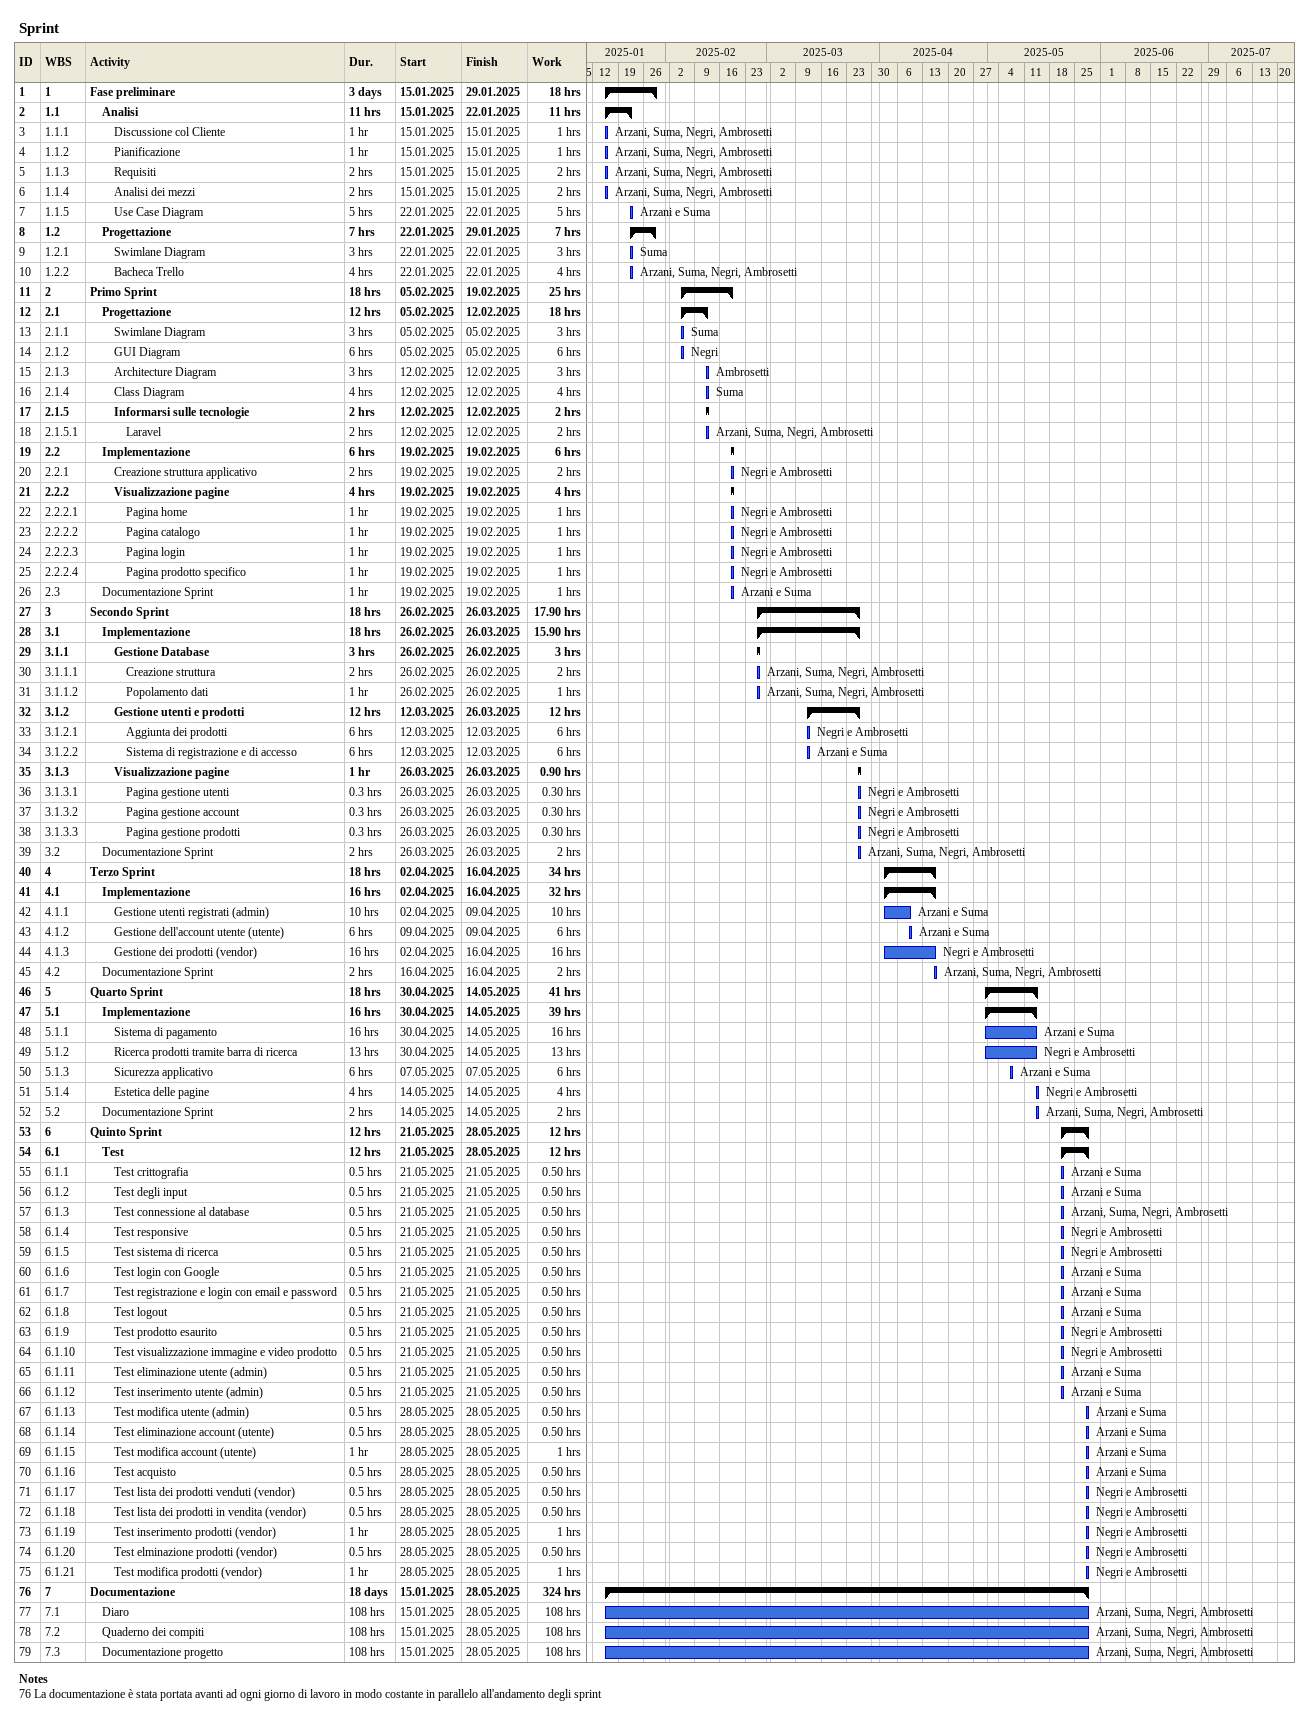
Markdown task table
Sprint

| ID | WBS | Task | Duration | Start | Finish | Resources | Work (h) |
|---|---|---|---|---|---|---|---|
| 1 | 1 | **Fase preliminare** | 3d | 2025-01-15 | 2025-01-29 |  | 18 |
| 2 | 1.1 | **Analisi** | 11h | 2025-01-15 | 2025-01-22 |  | 11 |
| 3 | 1.1.1 | Discussione col Cliente | 1h | 2025-01-15 | 2025-01-15 | Arzani, Suma, Negri, Ambrosetti | 1 |
| 4 | 1.1.2 | Pianificazione | 1h | 2025-01-15 | 2025-01-15 | Arzani, Suma, Negri, Ambrosetti | 1 |
| 5 | 1.1.3 | Requisiti | 2h | 2025-01-15 | 2025-01-15 | Arzani, Suma, Negri, Ambrosetti | 2 |
| 6 | 1.1.4 | Analisi dei mezzi | 2h | 2025-01-15 | 2025-01-15 | Arzani, Suma, Negri, Ambrosetti | 2 |
| 7 | 1.1.5 | Use Case Diagram | 5h | 2025-01-22 | 2025-01-22 | Arzani e Suma | 5 |
| 8 | 1.2 | **Progettazione** | 7h | 2025-01-22 | 2025-01-29 |  | 7 |
| 9 | 1.2.1 | Swimlane Diagram | 3h | 2025-01-22 | 2025-01-22 | Suma | 3 |
| 10 | 1.2.2 | Bacheca Trello | 4h | 2025-01-22 | 2025-01-22 | Arzani, Suma, Negri, Ambrosetti | 4 |
| 11 | 2 | **Primo Sprint** | 18h | 2025-02-05 | 2025-02-19 |  | 25 |
| 12 | 2.1 | **Progettazione** | 12h | 2025-02-05 | 2025-02-12 |  | 18 |
| 13 | 2.1.1 | Swimlane Diagram | 3h | 2025-02-05 | 2025-02-05 | Suma | 3 |
| 14 | 2.1.2 | GUI Diagram | 6h | 2025-02-05 | 2025-02-05 | Negri | 6 |
| 15 | 2.1.3 | Architecture Diagram | 3h | 2025-02-12 | 2025-02-12 | Ambrosetti | 3 |
| 16 | 2.1.4 | Class Diagram | 4h | 2025-02-12 | 2025-02-12 | Suma | 4 |
| 17 | 2.1.5 | **Informarsi sulle tecnologie** | 2h | 2025-02-12 | 2025-02-12 |  | 2 |
| 18 | 2.1.5.1 | Laravel | 2h | 2025-02-12 | 2025-02-12 | Arzani, Suma, Negri, Ambrosetti | 2 |
| 19 | 2.2 | **Implementazione** | 6h | 2025-02-19 | 2025-02-19 |  | 6 |
| 20 | 2.2.1 | Creazione struttura applicativo | 2h | 2025-02-19 | 2025-02-19 | Negri e Ambrosetti | 2 |
| 21 | 2.2.2 | **Visualizzazione pagine** | 4h | 2025-02-19 | 2025-02-19 |  | 4 |
| 22 | 2.2.2.1 | Pagina home | 1h | 2025-02-19 | 2025-02-19 | Negri e Ambrosetti | 1 |
| 23 | 2.2.2.2 | Pagina catalogo | 1h | 2025-02-19 | 2025-02-19 | Negri e Ambrosetti | 1 |
| 24 | 2.2.2.3 | Pagina login | 1h | 2025-02-19 | 2025-02-19 | Negri e Ambrosetti | 1 |
| 25 | 2.2.2.4 | Pagina prodotto specifico | 1h | 2025-02-19 | 2025-02-19 | Negri e Ambrosetti | 1 |
| 26 | 2.3 | Documentazione Sprint | 1h | 2025-02-19 | 2025-02-19 | Arzani e Suma | 1 |
| 27 | 3 | **Secondo Sprint** | 18h | 2025-02-26 | 2025-03-26 |  | 17.90 |
| 28 | 3.1 | **Implementazione** | 18h | 2025-02-26 | 2025-03-26 |  | 15.90 |
| 29 | 3.1.1 | **Gestione Database** | 3h | 2025-02-26 | 2025-02-26 |  | 3 |
| 30 | 3.1.1.1 | Creazione struttura | 2h | 2025-02-26 | 2025-02-26 | Arzani, Suma, Negri, Ambrosetti | 2 |
| 31 | 3.1.1.2 | Popolamento dati | 1h | 2025-02-26 | 2025-02-26 | Arzani, Suma, Negri, Ambrosetti | 1 |
| 32 | 3.1.2 | **Gestione utenti e prodotti** | 12h | 2025-03-12 | 2025-03-26 |  | 12 |
| 33 | 3.1.2.1 | Aggiunta dei prodotti | 6h | 2025-03-12 | 2025-03-12 | Negri e Ambrosetti | 6 |
| 34 | 3.1.2.2 | Sistema di registrazione e di accesso | 6h | 2025-03-12 | 2025-03-12 | Arzani e Suma | 6 |
| 35 | 3.1.3 | **Visualizzazione pagine** | 1h | 2025-03-26 | 2025-03-26 |  | 0.90 |
| 36 | 3.1.3.1 | Pagina gestione utenti | 0.3h | 2025-03-26 | 2025-03-26 | Negri e Ambrosetti | 0.30 |
| 37 | 3.1.3.2 | Pagina gestione account | 0.3h | 2025-03-26 | 2025-03-26 | Negri e Ambrosetti | 0.30 |
| 38 | 3.1.3.3 | Pagina gestione prodotti | 0.3h | 2025-03-26 | 2025-03-26 | Negri e Ambrosetti | 0.30 |
| 39 | 3.2 | Documentazione Sprint | 2h | 2025-03-26 | 2025-03-26 | Arzani, Suma, Negri, Ambrosetti | 2 |
| 40 | 4 | **Terzo Sprint** | 18h | 2025-04-02 | 2025-04-16 |  | 34 |
| 41 | 4.1 | **Implementazione** | 16h | 2025-04-02 | 2025-04-16 |  | 32 |
| 42 | 4.1.1 | Gestione utenti registrati (admin) | 10h | 2025-04-02 | 2025-04-09 | Arzani e Suma | 10 |
| 43 | 4.1.2 | Gestione dell'account utente (utente) | 6h | 2025-04-09 | 2025-04-09 | Arzani e Suma | 6 |
| 44 | 4.1.3 | Gestione dei prodotti (vendor) | 16h | 2025-04-02 | 2025-04-16 | Negri e Ambrosetti | 16 |
| 45 | 4.2 | Documentazione Sprint | 2h | 2025-04-16 | 2025-04-16 | Arzani, Suma, Negri, Ambrosetti | 2 |
| 46 | 5 | **Quarto Sprint** | 18h | 2025-04-30 | 2025-05-14 |  | 41 |
| 47 | 5.1 | **Implementazione** | 16h | 2025-04-30 | 2025-05-14 |  | 39 |
| 48 | 5.1.1 | Sistema di pagamento | 16h | 2025-04-30 | 2025-05-14 | Arzani e Suma | 16 |
| 49 | 5.1.2 | Ricerca prodotti tramite barra di ricerca | 13h | 2025-04-30 | 2025-05-14 | Negri e Ambrosetti | 13 |
| 50 | 5.1.3 | Sicurezza applicativo | 6h | 2025-05-07 | 2025-05-07 | Arzani e Suma | 6 |
| 51 | 5.1.4 | Estetica delle pagine | 4h | 2025-05-14 | 2025-05-14 | Negri e Ambrosetti | 4 |
| 52 | 5.2 | Documentazione Sprint | 2h | 2025-05-14 | 2025-05-14 | Arzani, Suma, Negri, Ambrosetti | 2 |
| 53 | 6 | **Quinto Sprint** | 12h | 2025-05-21 | 2025-05-28 |  | 12 |
| 54 | 6.1 | **Test** | 12h | 2025-05-21 | 2025-05-28 |  | 12 |
| 55 | 6.1.1 | Test crittografia | 0.5h | 2025-05-21 | 2025-05-21 | Arzani e Suma | 0.50 |
| 56 | 6.1.2 | Test degli input | 0.5h | 2025-05-21 | 2025-05-21 | Arzani e Suma | 0.50 |
| 57 | 6.1.3 | Test connessione al database | 0.5h | 2025-05-21 | 2025-05-21 | Arzani, Suma, Negri, Ambrosetti | 0.50 |
| 58 | 6.1.4 | Test responsive | 0.5h | 2025-05-21 | 2025-05-21 | Negri e Ambrosetti | 0.50 |
| 59 | 6.1.5 | Test sistema di ricerca | 0.5h | 2025-05-21 | 2025-05-21 | Negri e Ambrosetti | 0.50 |
| 60 | 6.1.6 | Test login con Google | 0.5h | 2025-05-21 | 2025-05-21 | Arzani e Suma | 0.50 |
| 61 | 6.1.7 | Test registrazione e login con email e password | 0.5h | 2025-05-21 | 2025-05-21 | Arzani e Suma | 0.50 |
| 62 | 6.1.8 | Test logout | 0.5h | 2025-05-21 | 2025-05-21 | Arzani e Suma | 0.50 |
| 63 | 6.1.9 | Test prodotto esaurito | 0.5h | 2025-05-21 | 2025-05-21 | Negri e Ambrosetti | 0.50 |
| 64 | 6.1.10 | Test visualizzazione immagine e video prodotto | 0.5h | 2025-05-21 | 2025-05-21 | Negri e Ambrosetti | 0.50 |
| 65 | 6.1.11 | Test eliminazione utente (admin) | 0.5h | 2025-05-21 | 2025-05-21 | Arzani e Suma | 0.50 |
| 66 | 6.1.12 | Test inserimento utente (admin) | 0.5h | 2025-05-21 | 2025-05-21 | Arzani e Suma | 0.50 |
| 67 | 6.1.13 | Test modifica utente (admin) | 0.5h | 2025-05-28 | 2025-05-28 | Arzani e Suma | 0.50 |
| 68 | 6.1.14 | Test eliminazione account (utente) | 0.5h | 2025-05-28 | 2025-05-28 | Arzani e Suma | 0.50 |
| 69 | 6.1.15 | Test modifica account (utente) | 1h | 2025-05-28 | 2025-05-28 | Arzani e Suma | 1 |
| 70 | 6.1.16 | Test acquisto | 0.5h | 2025-05-28 | 2025-05-28 | Arzani e Suma | 0.50 |
| 71 | 6.1.17 | Test lista dei prodotti venduti (vendor) | 0.5h | 2025-05-28 | 2025-05-28 | Negri e Ambrosetti | 0.50 |
| 72 | 6.1.18 | Test lista dei prodotti in vendita (vendor) | 0.5h | 2025-05-28 | 2025-05-28 | Negri e Ambrosetti | 0.50 |
| 73 | 6.1.19 | Test inserimento prodotti (vendor) | 1h | 2025-05-28 | 2025-05-28 | Negri e Ambrosetti | 1 |
| 74 | 6.1.20 | Test elminazione prodotti (vendor) | 0.5h | 2025-05-28 | 2025-05-28 | Negri e Ambrosetti | 0.50 |
| 75 | 6.1.21 | Test modifica prodotti (vendor) | 1h | 2025-05-28 | 2025-05-28 | Negri e Ambrosetti | 1 |
| 76 | 7 | **Documentazione** | 18d | 2025-01-15 | 2025-05-28 |  | 324 |
| 77 | 7.1 | Diaro | 108h | 2025-01-15 | 2025-05-28 | Arzani, Suma, Negri, Ambrosetti | 108 |
| 78 | 7.2 | Quaderno dei compiti | 108h | 2025-01-15 | 2025-05-28 | Arzani, Suma, Negri, Ambrosetti | 108 |
| 79 | 7.3 | Documentazione progetto | 108h | 2025-01-15 | 2025-05-28 | Arzani, Suma, Negri, Ambrosetti | 108 |

Notes
- 76: La documentazione è stata portata avanti ad ogni giorno di lavoro in modo costante in parallelo all'andamento degli sprint
